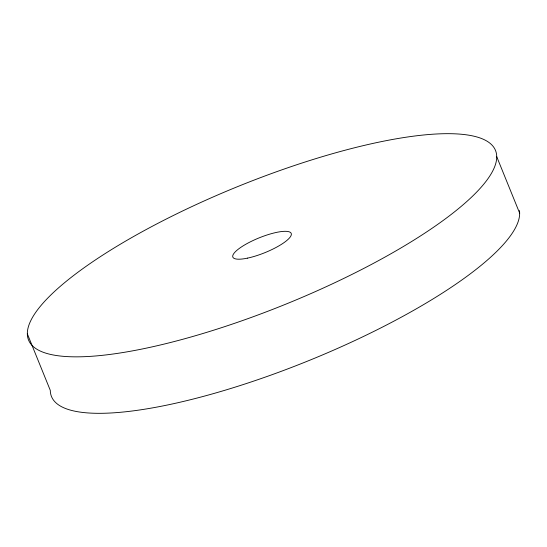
<?xml version="1.0" encoding="UTF-8"?>
<svg xmlns="http://www.w3.org/2000/svg" width="547" height="547" viewBox="0 0 547 547"><rect width="100%" height="100%" fill="white"/><g stroke="black" fill="none" stroke-linecap="round" stroke-linejoin="round"><path stroke-width="0.82" d="M496.717 156.654A251.976 63.514 -22.1 0 1 145.557 348.295A251.976 63.514 -22.1 0 1 143.827 230.827A251.976 63.514 -22.1 0 1 496.717 156.654L519.65 213.139M27.35 333.861L50.283 390.346A251.976 63.514 -22.1 0 0 290.546 367.816A251.976 63.514 -22.1 0 0 519.431 210.561M247.476 258.136A31.5 7.938 -22.1 0 0 291.366 234.184A31.5 7.938 -22.1 0 0 247.258 243.456A31.5 7.938 -22.1 0 0 247.476 258.136"/></g></svg>
